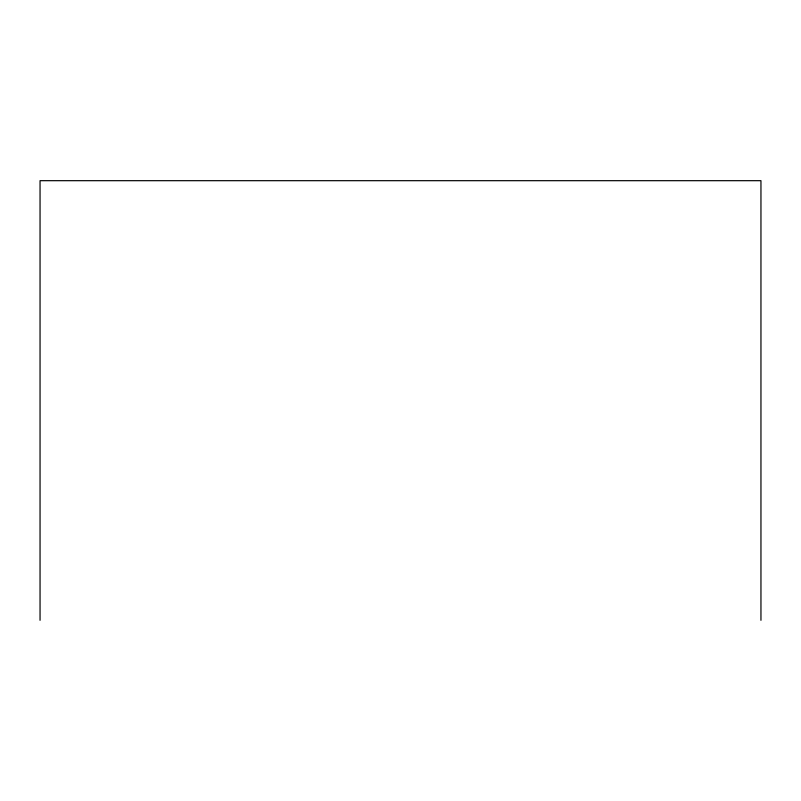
<?xml version="1.0" encoding="UTF-8"?>
<svg xmlns="http://www.w3.org/2000/svg" width="801" height="801" viewBox="0 0 801 801"><rect width="100%" height="100%" fill="white"/><g stroke="black" fill="none" stroke-linecap="round" stroke-linejoin="round"><path stroke-width="1.2" d="M760.95 620.314L760.95 180.686L40.05 180.686L40.05 620.314"/></g></svg>
